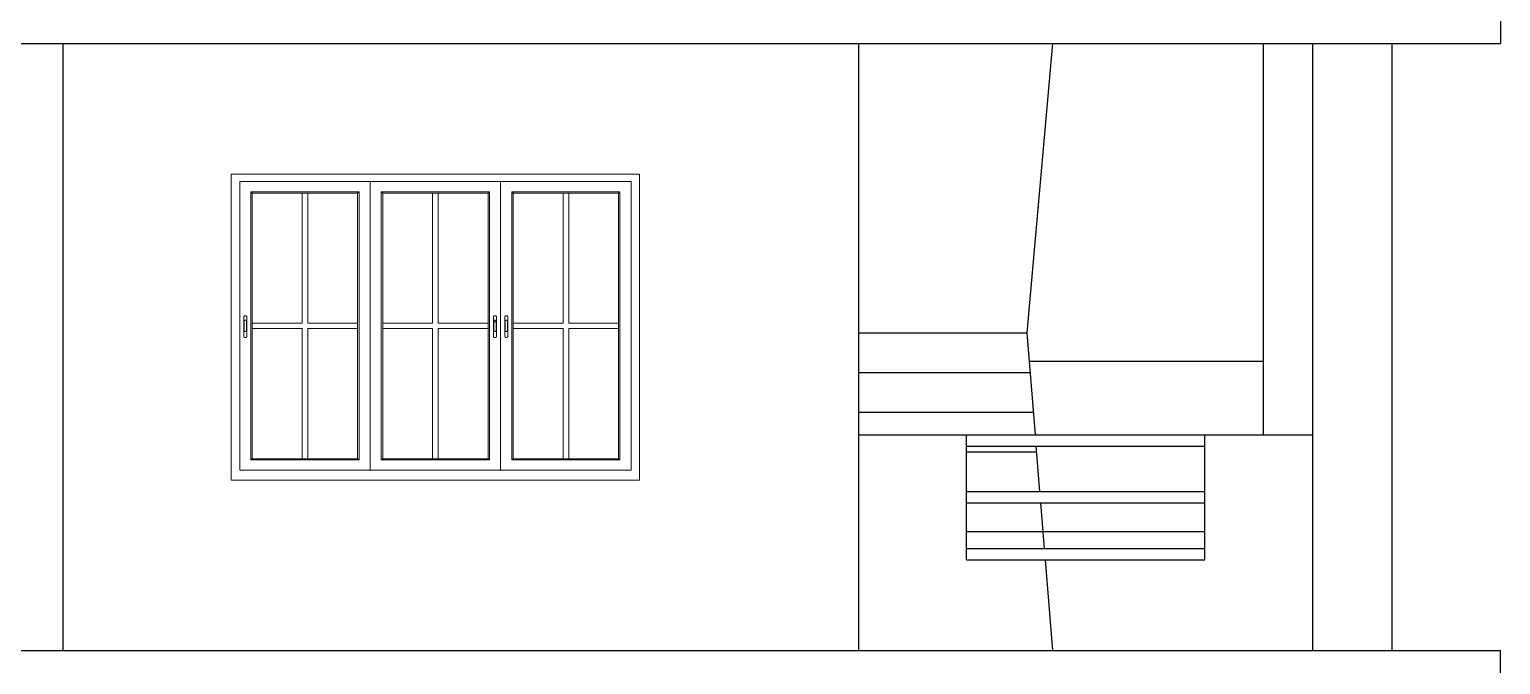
# Model space of a CAD drawing. Header units: inches. Extents: x -10117506 to -5032697, y -6529230 to -3253155.
# Drawn here: x -5060149.1 to -5059889.8, y -3256492.5 to -3256380.5 of the extents above; entities that cross this region are included whole.
import ezdxf

# ---------------------------------------------------------------- set-up
doc = ezdxf.new("R2010")
doc.units = ezdxf.units.IN
doc.header["$LTSCALE"] = 2
doc.header["$MEASUREMENT"] = 0
doc.layers.get('0').update_dxf_attribs({"linetype": 'CONTINUOUS'})
doc.layers.add('window', color=4, linetype='CONTINUOUS', lineweight=13)

msp = doc.modelspace()

# ---------------------------------------------------------------- linework, layer by layer
at = {"ltscale": 0.5}
for p, q in [((-5059889.8, -3256378), (-5059889.8, -3256383)), ((-5060342.97, -3256383), (-5059903.91, -3256383)), ((-5060143.18, -3256490), (-5060143.18, -3256383)), ((-5060002.93, -3256490), (-5060002.93, -3256383)), ((-5059973.24, -3256434), (-5059968.73, -3256383)), ((-5059931.61, -3256452), (-5059931.61, -3256383)), ((-5059922.91, -3256490), (-5059922.91, -3256383)), ((-5059908.91, -3256490), (-5059908.91, -3256383)), ((-5059903.91, -3256383), (-5059889.8, -3256383)), ((-5060002.93, -3256434), (-5059973.24, -3256434)), ((-5059971.79, -3256452), (-5059973.24, -3256434)), ((-5059972.84, -3256439), (-5059931.61, -3256439)), ((-5060002.93, -3256441), (-5059972.68, -3256441)), ((-5060002.93, -3256448), (-5059972.12, -3256448)), ((-5060002.93, -3256452), (-5059922.91, -3256452)), ((-5059983.92, -3256474), (-5059983.92, -3256452)), ((-5059941.92, -3256474), (-5059941.92, -3256452)), ((-5059983.92, -3256454), (-5059941.92, -3256454)), ((-5059983.92, -3256455), (-5059971.55, -3256455)), ((-5059970.99, -3256462), (-5059971.63, -3256454)), ((-5059983.92, -3256462), (-5059941.92, -3256462)), ((-5059983.92, -3256464), (-5059941.92, -3256464)), ((-5059970.18, -3256472), (-5059970.83, -3256464)), ((-5059983.92, -3256469), (-5059941.92, -3256469)), ((-5059983.92, -3256472), (-5059941.92, -3256472)), ((-5059983.92, -3256474), (-5059941.92, -3256474)), ((-5059968.73, -3256490), (-5059970.02, -3256474)), ((-5060342.97, -3256490), (-5059903.91, -3256490)), ((-5059903.91, -3256490), (-5059889.8, -3256490)), ((-5059889.8, -3256495), (-5059889.8, -3256490))]:
    msp.add_line(p, q, dxfattribs=at)
at = {"layer": 'window'}
for p, q in [((-5060113.55, -3256460), (-5060113.55, -3256406)), ((-5060041.55, -3256406), (-5060113.55, -3256406)), ((-5060041.55, -3256460), (-5060041.55, -3256406)), ((-5060112.05, -3256458.22), (-5060112.05, -3256407.33)), ((-5060043.05, -3256407.33), (-5060112.05, -3256407.33)), ((-5060110.09, -3256456.42), (-5060110.09, -3256409.13)), ((-5060110.09, -3256409.13), (-5060091.02, -3256409.13)), ((-5060109.84, -3256409.35), (-5060110.09, -3256409.13)), ((-5060091.26, -3256409.35), (-5060091.02, -3256409.13)), ((-5060091.02, -3256409.13), (-5060091.02, -3256456.42)), ((-5060089.05, -3256407.33), (-5060089.05, -3256458.22)), ((-5060068.02, -3256409.13), (-5060087.09, -3256409.13)), ((-5060087.09, -3256409.13), (-5060087.09, -3256456.42)), ((-5060086.84, -3256409.35), (-5060087.09, -3256409.13)), ((-5060068.26, -3256409.35), (-5060068.02, -3256409.13)), ((-5060068.02, -3256456.42), (-5060068.02, -3256409.13)), ((-5060066.05, -3256407.33), (-5060066.05, -3256458.22)), ((-5060064.09, -3256456.42), (-5060064.09, -3256409.13)), ((-5060064.09, -3256409.13), (-5060045.02, -3256409.13)), ((-5060063.84, -3256409.35), (-5060064.09, -3256409.13)), ((-5060045.26, -3256409.35), (-5060045.02, -3256409.13)), ((-5060045.02, -3256409.13), (-5060045.02, -3256456.42)), ((-5060043.05, -3256407.33), (-5060043.05, -3256458.22)), ((-5060109.84, -3256456.2), (-5060109.84, -3256409.35)), ((-5060091.26, -3256409.35), (-5060109.84, -3256409.35)), ((-5060101.04, -3256409.35), (-5060101.04, -3256432.32)), ((-5060100.06, -3256409.35), (-5060100.06, -3256432.32)), ((-5060091.26, -3256409.35), (-5060091.26, -3256456.2)), ((-5060086.84, -3256409.35), (-5060086.84, -3256456.2)), ((-5060086.84, -3256409.35), (-5060068.26, -3256409.35)), ((-5060078.04, -3256409.35), (-5060078.04, -3256432.32)), ((-5060077.06, -3256409.35), (-5060077.06, -3256432.32)), ((-5060068.26, -3256456.2), (-5060068.26, -3256409.35)), ((-5060063.84, -3256456.2), (-5060063.84, -3256409.35)), ((-5060045.26, -3256409.35), (-5060063.84, -3256409.35)), ((-5060055.04, -3256409.35), (-5060055.04, -3256432.32)), ((-5060054.06, -3256409.35), (-5060054.06, -3256432.32)), ((-5060045.26, -3256409.35), (-5060045.26, -3256456.2)), ((-5060111.33, -3256431.21), (-5060111.31, -3256431.14)), ((-5060111.33, -3256431.21), (-5060111.32, -3256431.17)), ((-5060111.33, -3256434.6), (-5060111.33, -3256431.21)), ((-5060111.32, -3256431.17), (-5060111.31, -3256431.14)), ((-5060111.31, -3256431.14), (-5060111.3, -3256431.11)), ((-5060111.3, -3256431.11), (-5060111.27, -3256431.08)), ((-5060111.25, -3256431.05), (-5060111.27, -3256431.08)), ((-5060111.22, -3256431.03), (-5060111.25, -3256431.05)), ((-5060111.23, -3256431.88), (-5060111.24, -3256431.9)), ((-5060111.24, -3256431.9), (-5060111.24, -3256431.93)), ((-5060111.24, -3256431.93), (-5060111.24, -3256433.63)), ((-5060111.22, -3256431.86), (-5060111.23, -3256431.88)), ((-5060111.22, -3256431.03), (-5060111.18, -3256431.01)), ((-5060111.2, -3256431.84), (-5060111.22, -3256431.86)), ((-5060111.18, -3256431.82), (-5060111.2, -3256431.84)), ((-5060111.14, -3256431), (-5060111.18, -3256431.01)), ((-5060111.16, -3256431.81), (-5060111.18, -3256431.82)), ((-5060111.14, -3256431.79), (-5060111.16, -3256431.81)), ((-5060111.1, -3256430.99), (-5060111.14, -3256431)), ((-5060111.11, -3256431.78), (-5060111.14, -3256431.79)), ((-5060111.08, -3256431.78), (-5060111.11, -3256431.78)), ((-5060111.06, -3256430.99), (-5060111.1, -3256430.99)), ((-5060111.06, -3256431.78), (-5060111.08, -3256431.78)), ((-5060111.01, -3256430.99), (-5060111.06, -3256430.99)), ((-5060111.03, -3256431.78), (-5060111.06, -3256431.78)), ((-5060111, -3256431.78), (-5060111.03, -3256431.78)), ((-5060111.01, -3256430.99), (-5060110.97, -3256431)), ((-5060110.97, -3256431.79), (-5060111, -3256431.78)), ((-5060110.97, -3256431), (-5060110.93, -3256431.01)), ((-5060110.95, -3256431.81), (-5060110.97, -3256431.79)), ((-5060110.93, -3256431.82), (-5060110.95, -3256431.81)), ((-5060110.93, -3256431.01), (-5060110.9, -3256431.03)), ((-5060110.91, -3256431.84), (-5060110.93, -3256431.82)), ((-5060110.89, -3256431.86), (-5060110.91, -3256431.84)), ((-5060110.9, -3256431.03), (-5060110.87, -3256431.05)), ((-5060110.88, -3256431.88), (-5060110.89, -3256431.86)), ((-5060110.88, -3256431.9), (-5060110.88, -3256431.88)), ((-5060110.87, -3256431.93), (-5060110.88, -3256431.9)), ((-5060110.87, -3256431.05), (-5060110.84, -3256431.08)), ((-5060110.87, -3256433.63), (-5060110.87, -3256431.93)), ((-5060110.82, -3256431.11), (-5060110.84, -3256431.08)), ((-5060110.8, -3256431.14), (-5060110.82, -3256431.11)), ((-5060110.79, -3256431.17), (-5060110.8, -3256431.14)), ((-5060110.79, -3256431.17), (-5060110.79, -3256431.21)), ((-5060110.79, -3256431.21), (-5060110.79, -3256434.6)), ((-5060109.84, -3256432.32), (-5060101.04, -3256432.32)), ((-5060100.06, -3256432.32), (-5060091.26, -3256432.32)), ((-5060078.04, -3256432.32), (-5060086.84, -3256432.32)), ((-5060068.26, -3256432.32), (-5060077.06, -3256432.32)), ((-5060067.31, -3256431.17), (-5060067.32, -3256431.21)), ((-5060067.32, -3256431.21), (-5060067.32, -3256434.6)), ((-5060067.3, -3256431.14), (-5060067.31, -3256431.17)), ((-5060067.29, -3256431.11), (-5060067.3, -3256431.14)), ((-5060067.27, -3256431.08), (-5060067.29, -3256431.11)), ((-5060067.24, -3256431.05), (-5060067.27, -3256431.08)), ((-5060067.21, -3256431.03), (-5060067.24, -3256431.05)), ((-5060067.23, -3256431.9), (-5060067.22, -3256431.88)), ((-5060067.23, -3256431.93), (-5060067.23, -3256431.9)), ((-5060067.23, -3256432.17), (-5060067.23, -3256431.93)), ((-5060067.23, -3256432.15), (-5060067.22, -3256432.13)), ((-5060067.23, -3256432.17), (-5060067.23, -3256432.15)), ((-5060067.23, -3256433.63), (-5060067.23, -3256432.17)), ((-5060067.22, -3256431.88), (-5060067.21, -3256431.86)), ((-5060067.22, -3256432.13), (-5060067.21, -3256432.11)), ((-5060067.17, -3256431.01), (-5060067.21, -3256431.03)), ((-5060067.21, -3256431.86), (-5060067.19, -3256431.84)), ((-5060067.21, -3256432.11), (-5060067.19, -3256432.09)), ((-5060067.19, -3256431.84), (-5060067.18, -3256431.82)), ((-5060067.19, -3256432.09), (-5060067.18, -3256432.07)), ((-5060067.18, -3256431.82), (-5060067.15, -3256431.81)), ((-5060067.18, -3256432.07), (-5060067.15, -3256432.05)), ((-5060067.13, -3256431), (-5060067.17, -3256431.01)), ((-5060067.15, -3256431.81), (-5060067.13, -3256431.79)), ((-5060067.15, -3256432.05), (-5060067.13, -3256432.04)), ((-5060067.09, -3256430.99), (-5060067.13, -3256431)), ((-5060067.13, -3256431.79), (-5060067.1, -3256431.78)), ((-5060067.13, -3256432.04), (-5060067.1, -3256432.03)), ((-5060067.1, -3256431.78), (-5060067.08, -3256431.78)), ((-5060067.1, -3256432.03), (-5060067.08, -3256432.03)), ((-5060067.05, -3256430.99), (-5060067.09, -3256430.99)), ((-5060067.08, -3256431.78), (-5060067.05, -3256431.78)), ((-5060067.08, -3256432.03), (-5060067.05, -3256432.03)), ((-5060067.01, -3256430.99), (-5060067.05, -3256430.99)), ((-5060067.05, -3256431.78), (-5060067.02, -3256431.78)), ((-5060067.05, -3256432.03), (-5060067.02, -3256432.03)), ((-5060067.02, -3256431.78), (-5060066.99, -3256431.78)), ((-5060067.02, -3256432.03), (-5060066.99, -3256432.03)), ((-5060066.96, -3256431), (-5060067.01, -3256430.99)), ((-5060066.99, -3256431.78), (-5060066.97, -3256431.79)), ((-5060066.99, -3256432.03), (-5060066.97, -3256432.04)), ((-5060066.97, -3256431.79), (-5060066.94, -3256431.81)), ((-5060066.97, -3256432.04), (-5060066.94, -3256432.05)), ((-5060066.92, -3256431.01), (-5060066.96, -3256431)), ((-5060066.94, -3256431.81), (-5060066.92, -3256431.82)), ((-5060066.94, -3256432.05), (-5060066.92, -3256432.07)), ((-5060066.89, -3256431.03), (-5060066.92, -3256431.01)), ((-5060066.92, -3256431.82), (-5060066.9, -3256431.84)), ((-5060066.92, -3256432.07), (-5060066.9, -3256432.09)), ((-5060066.9, -3256431.84), (-5060066.89, -3256431.86)), ((-5060066.9, -3256432.09), (-5060066.89, -3256432.11)), ((-5060066.86, -3256431.05), (-5060066.89, -3256431.03)), ((-5060066.89, -3256431.86), (-5060066.87, -3256431.88)), ((-5060066.89, -3256432.11), (-5060066.87, -3256432.13)), ((-5060066.87, -3256431.88), (-5060066.87, -3256431.9)), ((-5060066.87, -3256431.9), (-5060066.87, -3256431.93)), ((-5060066.87, -3256433.63), (-5060066.87, -3256431.93)), ((-5060066.87, -3256432.13), (-5060066.87, -3256432.15)), ((-5060066.87, -3256432.15), (-5060066.87, -3256432.17)), ((-5060066.83, -3256431.08), (-5060066.86, -3256431.05)), ((-5060066.81, -3256431.11), (-5060066.83, -3256431.08)), ((-5060066.79, -3256431.14), (-5060066.81, -3256431.11)), ((-5060066.78, -3256431.17), (-5060066.79, -3256431.14)), ((-5060066.78, -3256431.21), (-5060066.79, -3256431.14)), ((-5060066.78, -3256431.21), (-5060066.78, -3256431.17)), ((-5060066.78, -3256434.6), (-5060066.78, -3256431.21)), ((-5060065.33, -3256431.21), (-5060065.31, -3256431.14)), ((-5060065.33, -3256431.21), (-5060065.32, -3256431.17)), ((-5060065.33, -3256434.6), (-5060065.33, -3256431.21)), ((-5060065.32, -3256431.17), (-5060065.31, -3256431.14)), ((-5060065.31, -3256431.14), (-5060065.3, -3256431.11)), ((-5060065.3, -3256431.11), (-5060065.27, -3256431.08)), ((-5060065.25, -3256431.05), (-5060065.27, -3256431.08)), ((-5060065.22, -3256431.03), (-5060065.25, -3256431.05)), ((-5060065.23, -3256431.88), (-5060065.24, -3256431.9)), ((-5060065.24, -3256431.9), (-5060065.24, -3256431.93)), ((-5060065.24, -3256431.93), (-5060065.24, -3256433.63)), ((-5060065.22, -3256431.86), (-5060065.23, -3256431.88)), ((-5060065.22, -3256431.03), (-5060065.18, -3256431.01)), ((-5060065.2, -3256431.84), (-5060065.22, -3256431.86)), ((-5060065.18, -3256431.82), (-5060065.2, -3256431.84)), ((-5060065.14, -3256431), (-5060065.18, -3256431.01)), ((-5060065.16, -3256431.81), (-5060065.18, -3256431.82)), ((-5060065.14, -3256431.79), (-5060065.16, -3256431.81)), ((-5060065.1, -3256430.99), (-5060065.14, -3256431)), ((-5060065.11, -3256431.78), (-5060065.14, -3256431.79)), ((-5060065.08, -3256431.78), (-5060065.11, -3256431.78)), ((-5060065.06, -3256430.99), (-5060065.1, -3256430.99)), ((-5060065.06, -3256431.78), (-5060065.08, -3256431.78)), ((-5060065.01, -3256430.99), (-5060065.06, -3256430.99)), ((-5060065.03, -3256431.78), (-5060065.06, -3256431.78)), ((-5060065, -3256431.78), (-5060065.03, -3256431.78)), ((-5060065.01, -3256430.99), (-5060064.97, -3256431)), ((-5060064.97, -3256431.79), (-5060065, -3256431.78)), ((-5060064.97, -3256431), (-5060064.93, -3256431.01)), ((-5060064.95, -3256431.81), (-5060064.97, -3256431.79)), ((-5060064.93, -3256431.82), (-5060064.95, -3256431.81)), ((-5060064.93, -3256431.01), (-5060064.9, -3256431.03)), ((-5060064.91, -3256431.84), (-5060064.93, -3256431.82)), ((-5060064.89, -3256431.86), (-5060064.91, -3256431.84)), ((-5060064.9, -3256431.03), (-5060064.87, -3256431.05)), ((-5060064.88, -3256431.88), (-5060064.89, -3256431.86)), ((-5060064.88, -3256431.9), (-5060064.88, -3256431.88)), ((-5060064.87, -3256431.93), (-5060064.88, -3256431.9)), ((-5060064.87, -3256431.05), (-5060064.84, -3256431.08)), ((-5060064.87, -3256433.63), (-5060064.87, -3256431.93)), ((-5060064.82, -3256431.11), (-5060064.84, -3256431.08)), ((-5060064.8, -3256431.14), (-5060064.82, -3256431.11)), ((-5060064.79, -3256431.17), (-5060064.8, -3256431.14)), ((-5060064.79, -3256431.17), (-5060064.79, -3256431.21)), ((-5060064.79, -3256431.21), (-5060064.79, -3256434.6)), ((-5060063.84, -3256432.32), (-5060055.04, -3256432.32)), ((-5060054.06, -3256432.32), (-5060045.26, -3256432.32)), ((-5060111.32, -3256434.63), (-5060111.33, -3256434.6)), ((-5060111.31, -3256434.67), (-5060111.32, -3256434.63)), ((-5060111.31, -3256434.67), (-5060111.3, -3256434.7)), ((-5060111.3, -3256434.7), (-5060111.27, -3256434.73)), ((-5060111.27, -3256434.73), (-5060111.25, -3256434.75)), ((-5060111.22, -3256434.78), (-5060111.25, -3256434.75)), ((-5060111.24, -3256433.66), (-5060111.24, -3256433.63)), ((-5060111.23, -3256433.68), (-5060111.24, -3256433.66)), ((-5060111.22, -3256433.7), (-5060111.23, -3256433.68)), ((-5060111.2, -3256433.72), (-5060111.22, -3256433.7)), ((-5060111.18, -3256434.8), (-5060111.22, -3256434.78)), ((-5060111.18, -3256433.74), (-5060111.2, -3256433.72)), ((-5060111.16, -3256433.75), (-5060111.18, -3256433.74)), ((-5060111.18, -3256434.8), (-5060111.14, -3256434.81)), ((-5060111.14, -3256433.76), (-5060111.16, -3256433.75)), ((-5060111.11, -3256433.77), (-5060111.14, -3256433.76)), ((-5060111.1, -3256434.82), (-5060111.14, -3256434.81)), ((-5060111.08, -3256433.78), (-5060111.11, -3256433.77)), ((-5060111.06, -3256434.82), (-5060111.1, -3256434.82)), ((-5060111.06, -3256433.78), (-5060111.08, -3256433.78)), ((-5060111.03, -3256433.78), (-5060111.06, -3256433.78)), ((-5060111.06, -3256434.82), (-5060111.01, -3256434.82)), ((-5060111, -3256433.77), (-5060111.03, -3256433.78)), ((-5060111.01, -3256434.82), (-5060110.97, -3256434.81)), ((-5060110.97, -3256433.76), (-5060111, -3256433.77)), ((-5060110.95, -3256433.75), (-5060110.97, -3256433.76)), ((-5060110.93, -3256434.8), (-5060110.97, -3256434.81)), ((-5060110.93, -3256433.74), (-5060110.95, -3256433.75)), ((-5060110.91, -3256433.72), (-5060110.93, -3256433.74)), ((-5060110.9, -3256434.78), (-5060110.93, -3256434.8)), ((-5060110.89, -3256433.7), (-5060110.91, -3256433.72)), ((-5060110.9, -3256434.78), (-5060110.87, -3256434.75)), ((-5060110.88, -3256433.68), (-5060110.89, -3256433.7)), ((-5060110.87, -3256433.63), (-5060110.88, -3256433.66)), ((-5060110.88, -3256433.66), (-5060110.88, -3256433.68)), ((-5060110.87, -3256434.75), (-5060110.84, -3256434.73)), ((-5060110.84, -3256434.73), (-5060110.82, -3256434.7)), ((-5060110.8, -3256434.67), (-5060110.82, -3256434.7)), ((-5060110.79, -3256434.6), (-5060110.8, -3256434.67)), ((-5060110.79, -3256434.63), (-5060110.8, -3256434.67)), ((-5060110.79, -3256434.63), (-5060110.79, -3256434.6)), ((-5060109.84, -3256433.22), (-5060101.04, -3256433.22)), ((-5060101.04, -3256433.22), (-5060101.04, -3256456.2)), ((-5060100.06, -3256433.22), (-5060091.26, -3256433.22)), ((-5060100.06, -3256433.22), (-5060100.06, -3256456.2)), ((-5060078.04, -3256433.22), (-5060086.84, -3256433.22)), ((-5060078.04, -3256433.22), (-5060078.04, -3256456.2)), ((-5060077.06, -3256433.22), (-5060077.06, -3256456.2)), ((-5060068.26, -3256433.22), (-5060077.06, -3256433.22)), ((-5060067.31, -3256434.63), (-5060067.32, -3256434.6)), ((-5060067.32, -3256434.6), (-5060067.3, -3256434.67)), ((-5060067.31, -3256434.63), (-5060067.3, -3256434.67)), ((-5060067.3, -3256434.67), (-5060067.29, -3256434.7)), ((-5060067.29, -3256434.7), (-5060067.27, -3256434.73)), ((-5060067.27, -3256434.73), (-5060067.24, -3256434.75)), ((-5060067.24, -3256434.75), (-5060067.21, -3256434.78)), ((-5060067.23, -3256433.63), (-5060067.23, -3256433.66)), ((-5060067.23, -3256433.66), (-5060067.22, -3256433.68)), ((-5060067.22, -3256433.68), (-5060067.21, -3256433.7)), ((-5060067.21, -3256433.7), (-5060067.19, -3256433.72)), ((-5060067.21, -3256434.78), (-5060067.17, -3256434.8)), ((-5060067.19, -3256433.72), (-5060067.18, -3256433.74)), ((-5060067.18, -3256433.74), (-5060067.15, -3256433.75)), ((-5060067.17, -3256434.8), (-5060067.13, -3256434.81)), ((-5060067.15, -3256433.75), (-5060067.13, -3256433.76)), ((-5060067.13, -3256433.76), (-5060067.1, -3256433.77)), ((-5060067.13, -3256434.81), (-5060067.09, -3256434.82)), ((-5060067.1, -3256433.77), (-5060067.08, -3256433.78)), ((-5060067.09, -3256434.82), (-5060067.05, -3256434.82)), ((-5060067.08, -3256433.78), (-5060067.05, -3256433.78)), ((-5060067.05, -3256433.78), (-5060067.02, -3256433.78)), ((-5060067.05, -3256434.82), (-5060067.01, -3256434.82)), ((-5060067.02, -3256433.78), (-5060066.99, -3256433.77)), ((-5060067.01, -3256434.82), (-5060066.96, -3256434.81)), ((-5060066.99, -3256433.77), (-5060066.97, -3256433.76)), ((-5060066.97, -3256433.76), (-5060066.94, -3256433.75)), ((-5060066.96, -3256434.81), (-5060066.92, -3256434.8)), ((-5060066.94, -3256433.75), (-5060066.92, -3256433.74)), ((-5060066.92, -3256433.74), (-5060066.9, -3256433.72)), ((-5060066.92, -3256434.8), (-5060066.89, -3256434.78)), ((-5060066.9, -3256433.72), (-5060066.89, -3256433.7)), ((-5060066.89, -3256433.7), (-5060066.87, -3256433.68)), ((-5060066.89, -3256434.78), (-5060066.86, -3256434.75)), ((-5060066.87, -3256433.66), (-5060066.87, -3256433.63)), ((-5060066.87, -3256433.68), (-5060066.87, -3256433.66)), ((-5060066.86, -3256434.75), (-5060066.83, -3256434.73)), ((-5060066.83, -3256434.73), (-5060066.81, -3256434.7)), ((-5060066.81, -3256434.7), (-5060066.79, -3256434.67)), ((-5060066.79, -3256434.67), (-5060066.78, -3256434.63)), ((-5060066.78, -3256434.63), (-5060066.78, -3256434.6)), ((-5060065.32, -3256434.63), (-5060065.33, -3256434.6)), ((-5060065.31, -3256434.67), (-5060065.32, -3256434.63)), ((-5060065.31, -3256434.67), (-5060065.3, -3256434.7)), ((-5060065.3, -3256434.7), (-5060065.27, -3256434.73)), ((-5060065.27, -3256434.73), (-5060065.25, -3256434.75)), ((-5060065.22, -3256434.78), (-5060065.25, -3256434.75)), ((-5060065.24, -3256433.66), (-5060065.24, -3256433.63)), ((-5060065.23, -3256433.68), (-5060065.24, -3256433.66)), ((-5060065.22, -3256433.7), (-5060065.23, -3256433.68)), ((-5060065.2, -3256433.72), (-5060065.22, -3256433.7)), ((-5060065.18, -3256434.8), (-5060065.22, -3256434.78)), ((-5060065.18, -3256433.74), (-5060065.2, -3256433.72)), ((-5060065.16, -3256433.75), (-5060065.18, -3256433.74)), ((-5060065.18, -3256434.8), (-5060065.14, -3256434.81)), ((-5060065.14, -3256433.76), (-5060065.16, -3256433.75)), ((-5060065.11, -3256433.77), (-5060065.14, -3256433.76)), ((-5060065.1, -3256434.82), (-5060065.14, -3256434.81)), ((-5060065.08, -3256433.78), (-5060065.11, -3256433.77)), ((-5060065.06, -3256434.82), (-5060065.1, -3256434.82)), ((-5060065.06, -3256433.78), (-5060065.08, -3256433.78)), ((-5060065.03, -3256433.78), (-5060065.06, -3256433.78)), ((-5060065.06, -3256434.82), (-5060065.01, -3256434.82)), ((-5060065, -3256433.77), (-5060065.03, -3256433.78)), ((-5060065.01, -3256434.82), (-5060064.97, -3256434.81)), ((-5060064.97, -3256433.76), (-5060065, -3256433.77)), ((-5060064.95, -3256433.75), (-5060064.97, -3256433.76)), ((-5060064.93, -3256434.8), (-5060064.97, -3256434.81)), ((-5060064.93, -3256433.74), (-5060064.95, -3256433.75)), ((-5060064.91, -3256433.72), (-5060064.93, -3256433.74)), ((-5060064.9, -3256434.78), (-5060064.93, -3256434.8)), ((-5060064.89, -3256433.7), (-5060064.91, -3256433.72)), ((-5060064.9, -3256434.78), (-5060064.87, -3256434.75)), ((-5060064.88, -3256433.68), (-5060064.89, -3256433.7)), ((-5060064.87, -3256433.63), (-5060064.88, -3256433.66)), ((-5060064.88, -3256433.66), (-5060064.88, -3256433.68)), ((-5060064.87, -3256434.75), (-5060064.84, -3256434.73)), ((-5060064.84, -3256434.73), (-5060064.82, -3256434.7)), ((-5060064.8, -3256434.67), (-5060064.82, -3256434.7)), ((-5060064.79, -3256434.6), (-5060064.8, -3256434.67)), ((-5060064.79, -3256434.63), (-5060064.8, -3256434.67)), ((-5060064.79, -3256434.63), (-5060064.79, -3256434.6)), ((-5060063.84, -3256433.22), (-5060055.04, -3256433.22)), ((-5060055.04, -3256433.22), (-5060055.04, -3256456.2)), ((-5060054.06, -3256433.22), (-5060045.26, -3256433.22)), ((-5060054.06, -3256433.22), (-5060054.06, -3256456.2)), ((-5060112.05, -3256458.22), (-5060089.05, -3256458.22)), ((-5060110.09, -3256456.42), (-5060109.84, -3256456.2)), ((-5060091.02, -3256456.42), (-5060110.09, -3256456.42)), ((-5060091.26, -3256456.2), (-5060109.84, -3256456.2)), ((-5060091.26, -3256456.2), (-5060091.02, -3256456.42)), ((-5060066.05, -3256458.22), (-5060089.05, -3256458.22)), ((-5060086.84, -3256456.2), (-5060087.09, -3256456.42)), ((-5060087.09, -3256456.42), (-5060068.02, -3256456.42)), ((-5060086.84, -3256456.2), (-5060068.26, -3256456.2)), ((-5060068.02, -3256456.42), (-5060068.26, -3256456.2)), ((-5060066.05, -3256458.22), (-5060043.05, -3256458.22)), ((-5060064.09, -3256456.42), (-5060063.84, -3256456.2)), ((-5060045.02, -3256456.42), (-5060064.09, -3256456.42)), ((-5060045.26, -3256456.2), (-5060063.84, -3256456.2)), ((-5060045.26, -3256456.2), (-5060045.02, -3256456.42)), ((-5060041.55, -3256460), (-5060113.55, -3256460))]:
    msp.add_line(p, q, dxfattribs=at)

doc.saveas('drawing.dxf')
